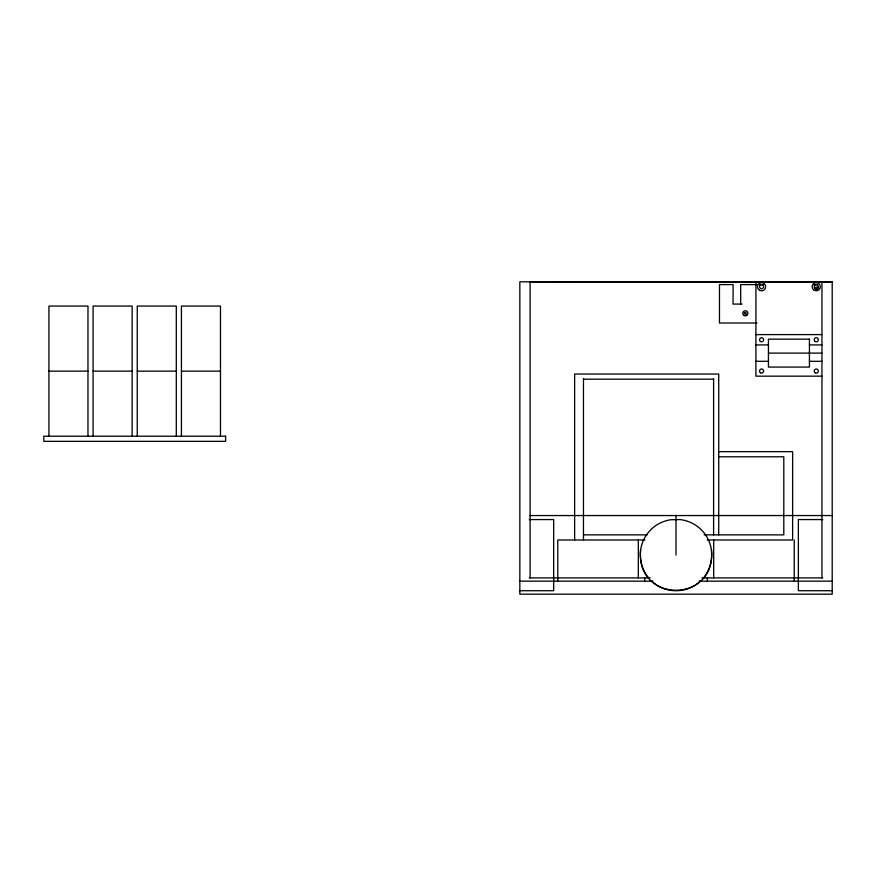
<?xml version="1.0" encoding="UTF-8"?>
<svg xmlns="http://www.w3.org/2000/svg" width="876" height="876" viewBox="0 0 876 876"><rect width="100%" height="100%" fill="white"/><g stroke="black" fill="none" stroke-linecap="round" stroke-linejoin="round"><path stroke-width="1.31" d="M640.641 549.745C639.524 559.698 641.944 570.342 648.7 577.908M815.841 289.463L816.826 288.708L817.713 289.222M700.833 580.503C688.076 594.147 663.931 594.114 651.175 580.492M703.538 577.908C709.615 570.44 712.352 560.76 711.597 551.179A35.796 35.796 0 0 0 679.973 519.567L670.633 519.753A35.796 35.796 0 0 0 640.444 551.179C637.06 604.287 716.929 602.666 711.4 549.745M832.2 282.127L530.09 281.82L530.09 577.908M756.93 284.601L740.68 284.601L740.68 304.082M759.645 284.601L763.708 284.601M813.826 284.601L817.888 284.601M741.983 304.082L733.048 304.082L733.113 284.601L719.47 284.601L719.47 323.003L757.006 323.003M755.922 334.599L821.951 334.599M755.922 344.914L768.438 344.914M809.435 344.914L821.951 344.914M768.438 353.105L821.951 353.105M755.922 361.306L768.438 361.306M809.435 361.306L821.951 361.306M48.925 371.139L87.972 371.139M93.097 371.139L132.134 371.139M137.258 371.139L176.306 371.139M181.431 371.139L220.478 371.139M821.951 376.165L755.922 376.165L755.922 281.82M583.46 379.177L713.601 379.177M718.725 451.655L792.627 451.655L792.627 539.988L707.206 539.988M718.725 456.779L783.801 456.779L783.801 534.864L704.118 534.864M530.09 515.548L832.2 515.548M529.312 519.567L553.676 519.567L553.676 590.709L519.84 590.709M822.728 519.567L798.365 519.567L798.365 590.709L832.2 590.709M583.46 534.864L647.178 534.864M644.922 539.988L557.782 539.988L557.782 581.16M529.323 577.908L650.123 577.908M701.917 577.908L822.717 577.908M519.84 581.16L652.85 581.16M699.19 581.16L832.2 581.16M821.951 281.82L821.951 577.908M794.258 539.988L794.258 581.16M718.725 534.864L718.725 374.052L574.634 374.052L574.634 539.988M713.71 539.988L713.71 577.908M713.601 378.695L713.601 534.864M707.37 577.908L707.37 581.16M676.02 515.548L676.02 555.132M644.67 577.908L644.67 581.16M638.33 539.988L638.33 577.908M583.46 378.695L583.46 539.988M220.478 436.215L220.478 306.063L181.431 306.063L181.431 436.215M176.306 436.215L176.306 306.063L137.258 306.063L137.258 436.215M132.134 436.215L132.134 306.063L93.097 306.063L93.097 436.215M87.972 436.215L87.972 306.063L48.925 306.063L48.925 436.215M746.801 314.747A2.048 2.048 0 0 1 746.374 315.075M814.614 288.445A2.562 2.562 0 0 1 818.644 287.919M744.359 313.039C745.618 316.948 747.403 310.268 744.359 313.039M832.2 281.82L519.84 281.82L519.84 594.18L832.2 594.18L832.2 281.82M809.435 339.154L768.438 339.154L768.438 367.066L809.435 367.066L809.435 339.154M225.603 436.215L43.8 436.215L43.8 441.34L225.603 441.34L225.603 436.215M759.514 290.252A4.095 4.095 0 0 0 765.668 286.704A4.095 4.095 0 0 0 759.514 283.156A4.095 4.095 0 0 0 759.514 290.252M815.238 372.815A2.048 2.048 0 0 0 818.304 371.041A2.048 2.048 0 0 0 815.238 369.267A2.048 2.048 0 0 0 815.238 372.815M815.238 288.478A2.048 2.048 0 0 0 818.304 286.704A2.048 2.048 0 0 0 815.238 284.93A2.048 2.048 0 0 0 815.238 288.478M760.543 288.478A2.048 2.048 0 0 0 763.62 286.704A2.048 2.048 0 0 0 760.543 284.93A2.048 2.048 0 0 0 760.543 288.478M815.238 341.53A2.048 2.048 0 0 0 818.304 339.757A2.048 2.048 0 0 0 815.238 337.983A2.048 2.048 0 0 0 815.238 341.53M814.209 290.252A4.095 4.095 0 0 0 820.352 286.704A4.095 4.095 0 0 0 814.209 283.156A4.095 4.095 0 0 0 814.209 290.252M760.543 372.815A2.048 2.048 0 0 0 763.62 371.041A2.048 2.048 0 0 0 760.543 369.267A2.048 2.048 0 0 0 760.543 372.815M760.543 341.53A2.048 2.048 0 0 0 763.62 339.757A2.048 2.048 0 0 0 760.543 337.983A2.048 2.048 0 0 0 760.543 341.53M744.063 315.513A2.562 2.562 0 0 0 747.907 313.301A2.562 2.562 0 0 0 744.063 311.079A2.562 2.562 0 0 0 744.063 315.513"/></g></svg>
